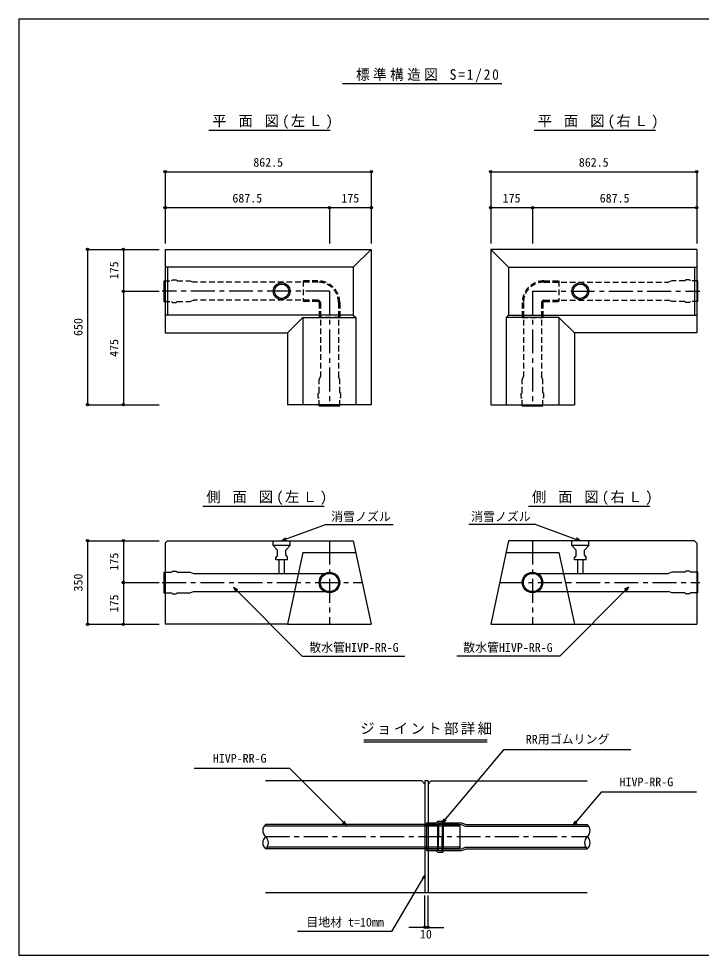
# Model space of a CAD drawing. Units: millimetres at full size, sheet at 1:15, with parts at other scales. Extents: x -2099 to 2101, y -1453 to 1487.
# Drawn here: x -2099 to 43, y -1453 to 1487 of the extents above; entities that cross this region are included whole.
import ezdxf
from ezdxf.enums import TextEntityAlignment as Align

# ---------------------------------------------------------------- set-up
doc = ezdxf.new("R2010")
doc.units = ezdxf.units.MM
doc.header["$LTSCALE"] = 15
doc.header["$PDMODE"] = 32
doc.header["$PDSIZE"] = 7.5
doc.linetypes.add('CHAIN1', pattern=[8, 5, -1, 1, -1])
doc.linetypes.add('DASHED1', pattern=[1.8, 1.2, -0.6])
doc.layers.add('0-0', color=7, linetype='Continuous')
doc.layers.add('1-0', color=7, linetype='Continuous')
doc.styles.add('ＭＳ ゴシック', font='')
doc.styles.get('ＭＳ ゴシック').set_extended_font_data('MS Gothic')

msp = doc.modelspace()

# ---------------------------------------------------------------- linework, layer by layer
at = {"layer": '0-0', "color": 5}
msp.add_line((-2099.23, 1486.51), (2100.77, 1486.51), dxfattribs=at)
at = {"layer": '0-0', "color": 4}
for p, q in [((-1016.12, -776.79), (-628.71, -776.79)), ((-1016.12, -783.03), (-628.71, -783.03)), ((-714.39, -1047.76), (-1328.67, -1047.76)), ((-819.39, -1037.46), (-787.43, -1037.46)), ((-819.39, -1037.46), (-819.39, -1124.58)), ((-819.39, -1042.57), (-784.84, -1042.57)), ((-783.84, -1032.72), (-787.43, -1037.46)), ((-781.3, -1037.84), (-784.89, -1042.57)), ((-784.89, -1042.57), (-784.89, -1119.47)), ((-783.84, -1032.72), (-767.99, -1032.72)), ((-781.3, -1037.84), (-770.53, -1037.84)), ((-781.3, -1037.84), (-781.3, -1080.89)), ((-770.53, -1037.84), (-766.94, -1042.57)), ((-770.53, -1037.84), (-770.53, -1080.89)), ((-767.99, -1032.72), (-764.4, -1037.46)), ((-766.94, -1042.57), (-766.94, -1119.47)), ((-766.9, -1042.57), (-710.75, -1042.57)), ((-764.4, -1037.46), (-709.85, -1037.46)), ((-710.75, -1042.57), (-696.39, -1047.76)), ((-709.85, -1037.46), (-694.46, -1043.02)), ((-696.39, -1047.76), (-310.1, -1047.76)), ((-694.46, -1043.02), (-314.39, -1043.02)), ((-781.3, -1124.21), (-781.3, -1081.16)), ((-770.53, -1124.21), (-770.53, -1081.16)), ((-714.39, -1114.28), (-1320.1, -1114.28)), ((-710.75, -1119.47), (-696.39, -1114.28)), ((-696.39, -1114.28), (-318.67, -1114.28)), ((-819.39, -1119.47), (-784.84, -1119.47)), ((-819.39, -1124.58), (-787.43, -1124.58)), ((-783.84, -1129.32), (-787.43, -1124.58)), ((-781.3, -1124.21), (-784.89, -1119.47)), ((-781.3, -1124.21), (-770.53, -1124.21)), ((-770.53, -1124.21), (-766.94, -1119.47)), ((-766.9, -1119.47), (-710.75, -1119.47)), ((-764.4, -1124.58), (-709.85, -1124.58)), ((-709.85, -1124.58), (-694.46, -1119.02)), ((-694.46, -1119.02), (-314.39, -1119.02)), ((-824.39, -1366.02), (-824.39, -1266.02)), ((-814.39, -1366.02), (-814.39, -1266.02)), ((-824.39, -1366.02), (-874.39, -1366.02)), ((-814.39, -1366.02), (-764.39, -1366.02))]:
    msp.add_line(p, q, dxfattribs=at)
at = {"layer": '0-0'}
for p, q in [((-177.76, -809.09), (-577.76, -809.09)), ((-1248.11, -866.77), (-1548.11, -866.77)), ((-814.39, -906.02), (-824.39, -906.02)), ((-814.39, -906.02), (-814.39, -1256.02)), ((28.63, -941.12), (-271.37, -941.12)), ((-1069.85, -1045.03), (-1077.35, -1032.04)), ((-769.72, -1037.86), (-757.43, -1029.26)), ((-358.59, -1045.05), (-346.3, -1036.45)), ((-825.33, -1203.48), (-929.03, -1378.59)), ((-825.33, -1203.48), (-832.19, -1210.19)), ((-825.33, -1203.48), (-827.92, -1212.72)), ((-929.03, -1378.59), (-1224.55, -1378.59))]:
    msp.add_line(p, q, dxfattribs=at)
at = {"layer": '0-0', "color": 3}
for p, q in [((-834.39, -906.02), (-1324.39, -906.02)), ((-834.39, -906.02), (-824.39, -916.02)), ((-814.39, -916.02), (-804.39, -906.02)), ((-804.39, -906.02), (-314.39, -906.02)), ((-1324.39, -1256.02), (-824.39, -1256.02)), ((-814.39, -1256.02), (-314.39, -1256.02))]:
    msp.add_line(p, q, dxfattribs=at)
at = {"layer": '0-0', "color": 4, "linetype": 'CHAIN1'}
msp.add_line((-1324.39, -1081.02), (-314.39, -1081.02), dxfattribs=at)
at = {"layer": '0-0', "color": 5}
msp.add_lwpolyline([(-2099.23, 1486.51), (-2099.23, -1453.49), (2100.77, -1453.49), (2100.77, 1486.51)], dxfattribs=at)
at = {"layer": '0-0'}
for points in [[(-577.76, -809.09), (-769.72, -1037.86), (-763.38, -1024.27)], [(-1248.11, -866.77), (-1069.85, -1045.03), (-1082.84, -1037.53)], [(-824.39, -906.02), (-824.39, -1256.02), (-814.39, -1256.02)], [(-271.37, -941.12), (-358.59, -1045.05), (-352.25, -1031.46)]]:
    msp.add_lwpolyline(points, dxfattribs=at)
at = {"layer": '0-0', "color": 4}
for points in [[(-713.13, -1113.02), (-713.13, -1049.02), (-719.13, -1043.02), (-1324.39, -1043.02)], [(-713.13, -1113.02), (-719.13, -1119.02), (-1324.39, -1119.02)], [(-783.84, -1129.32), (-767.99, -1129.32), (-764.4, -1124.58)]]:
    msp.add_lwpolyline(points, dxfattribs=at)
for centre, start, end in [((-1308.14, -1062.02), 130.53785, 229.46669), ((-330.64, -1062.02), 310.53436, 49.4632), ((-1308.14, -1100.02), 130.53785, 229.46669), ((-1340.64, -1100.02), 310.53785, 49.46669), ((-298.14, -1100.02), 130.53723, 229.4652), ((-330.63, -1100.02), 310.5348, 49.46277)]:
    msp.add_arc(centre, 25, start, end, dxfattribs=at)
for p in [(-824.39, -1366.02), (-814.39, -1366.02)]:
    msp.add_point(p, dxfattribs=at)
at = {"layer": '1-0', "color": 3}
for p, q in [((-1082.43, 1283.14), (-678.79, 1283.14)), ((-986.08, 1283.14), (-582.43, 1283.14)), ((-1502.96, 1136.92), (-1121.8, 1136.92)), ((-481.09, 1136.92), (-99.93, 1136.92)), ((-1639.54, 762.47), (-1639.54, 499.97)), ((-1639.54, 762.47), (-992.66, 762.47)), ((-1048.91, 706.22), (-992.66, 762.47)), ((-992.66, 762.47), (-992.66, 274.97)), ((-561.41, 706.22), (-617.66, 762.47)), ((29.21, 762.47), (-617.66, 762.47)), ((-617.66, 762.47), (-617.66, 274.97)), ((29.21, 762.47), (29.21, 499.97)), ((-1048.91, 706.22), (-1639.54, 706.22)), ((-1632.04, 706.22), (-1632.04, 556.22)), ((-561.41, 706.22), (29.21, 706.22)), ((21.71, 706.22), (21.71, 556.22)), ((-1048.91, 556.22), (-1639.54, 556.22)), ((-1206.95, 548.19), (-1206.95, 274.97)), ((-1040.87, 548.19), (-1040.87, 274.97)), ((-569.45, 548.19), (-569.45, 274.97)), ((-561.41, 556.22), (29.21, 556.22)), ((-403.37, 548.19), (-403.37, 274.97)), ((-1639.54, 499.97), (-1255.16, 499.97)), ((-1255.16, 499.97), (-1255.16, 274.97)), ((29.21, 499.97), (-355.16, 499.97)), ((-355.16, 499.97), (-355.16, 274.97)), ((-992.66, 274.97), (-1255.16, 274.97)), ((-617.66, 274.97), (-355.16, 274.97)), ((-1521.31, -43.38), (-1140.15, -43.38)), ((-499.44, -43.38), (-118.28, -43.38)), ((-1639.54, -159.56), (-1632.04, -152.06)), ((-1639.54, -159.56), (-1639.54, -414.56)), ((-1632.04, -152.06), (-1048.91, -152.06)), ((-1048.91, -152.06), (-992.66, -414.56)), ((-561.41, -152.06), (-617.66, -414.56)), ((21.71, -152.06), (-561.41, -152.06)), ((21.71, -152.06), (29.21, -159.56)), ((29.21, -159.56), (29.21, -414.56)), ((-1206.95, -189.56), (-1255.16, -414.56)), ((-1206.95, -189.56), (-1040.87, -189.56)), ((-569.45, -189.56), (-403.37, -189.56)), ((-403.37, -189.56), (-355.16, -414.56)), ((-1255.16, -414.56), (-1639.54, -414.56)), ((-1255.16, -414.56), (-992.66, -414.56)), ((-617.66, -414.56), (-355.16, -414.56)), ((-355.16, -414.56), (29.21, -414.56))]:
    msp.add_line(p, q, dxfattribs=at)
at = {"layer": '1-0', "color": 4}
for p, q in [((-1639.54, 1006.22), (-992.66, 1006.22)), ((-1639.54, 1006.22), (-1639.54, 893.72)), ((-992.66, 1006.22), (-992.66, 893.72)), ((-617.66, 1006.22), (29.21, 1006.22)), ((-617.66, 1006.22), (-617.66, 893.72)), ((29.21, 1006.22), (29.21, 893.72)), ((-1639.54, 893.72), (-1123.91, 893.72)), ((-1639.54, 893.72), (-1639.54, 781.22)), ((-1123.91, 893.72), (-1123.91, 781.22)), ((-1123.91, 893.72), (-992.66, 893.72)), ((-992.66, 893.72), (-992.66, 781.22)), ((-617.66, 893.72), (-486.41, 893.72)), ((-617.66, 893.72), (-617.66, 781.22)), ((-486.41, 893.72), (-486.41, 781.22)), ((-486.41, 893.72), (29.21, 893.72)), ((29.21, 893.72), (29.21, 781.22)), ((-1883.29, 762.47), (-1883.29, 274.97)), ((-1883.29, 762.47), (-1770.79, 762.47)), ((-1770.79, 762.47), (-1770.79, 631.22)), ((-1770.79, 762.47), (-1658.29, 762.47)), ((-1770.79, 631.22), (-1658.29, 631.22)), ((-1770.79, 631.22), (-1770.79, 274.97)), ((-1883.29, 274.97), (-1770.79, 274.97)), ((-1770.79, 274.97), (-1658.29, 274.97)), ((-1883.29, -152.06), (-1883.29, -414.56)), ((-1883.29, -152.06), (-1770.79, -152.06)), ((-1770.79, -152.06), (-1770.79, -283.31)), ((-1770.79, -152.06), (-1658.29, -152.06)), ((-1770.79, -283.31), (-1658.29, -283.31)), ((-1770.79, -283.31), (-1770.79, -414.56)), ((-1883.29, -414.56), (-1770.79, -414.56)), ((-1770.79, -414.56), (-1658.29, -414.56))]:
    msp.add_line(p, q, dxfattribs=at)
at = {"layer": '1-0'}
for p, q in [((-1643.29, 663.47), (-1643.29, 598.97)), ((32.96, 598.97), (32.96, 663.47)), ((-1156.16, 271.22), (-1091.66, 271.22)), ((-518.66, 271.22), (-454.16, 271.22)), ((-1134.23, -101.5), (-924.23, -101.5)), ((-476.09, -101.5), (-686.09, -101.5)), ((-336.41, -152.06), (-348.71, -143.47)), ((-1300.16, -167.06), (-1287.04, -182.06)), ((-1273.91, -152.06), (-1258.97, -150.78)), ((-1260.79, -182.06), (-1247.66, -167.06)), ((-1247.66, -167.06), (-1247.66, -152.06)), ((-362.66, -167.06), (-349.54, -182.06)), ((-323.29, -182.06), (-310.16, -167.06)), ((-310.16, -167.06), (-310.16, -152.06)), ((-1287.04, -197.06), (-1292.66, -204.56)), ((-1287.04, -197.06), (-1287.04, -182.06)), ((-1260.79, -197.06), (-1260.79, -182.06)), ((-1260.79, -197.06), (-1255.16, -204.56)), ((-1255.16, -212.06), (-1255.16, -204.56)), ((-349.54, -197.06), (-355.16, -204.56)), ((-349.54, -197.06), (-349.54, -182.06)), ((-323.29, -197.06), (-323.29, -182.06)), ((-323.29, -197.06), (-317.66, -204.56)), ((-317.66, -212.06), (-317.66, -204.56)), ((-1282.16, -254.69), (-1282.16, -212.06)), ((-1265.66, -212.06), (-1265.66, -254.69)), ((-344.66, -254.69), (-344.66, -212.06)), ((-328.16, -212.06), (-328.16, -254.69)), ((-1643.29, -251.06), (-1643.29, -315.56)), ((-1643.29, -251.06), (-1619.31, -251.06)), ((-1616.62, -247.5), (-1619.31, -251.06)), ((-1616.62, -247.5), (-1604.73, -247.5)), ((-1604.73, -247.5), (-1602.04, -251.06)), ((-1602.04, -251.06), (-1561.13, -251.06)), ((-486.41, -254.81), (-59.57, -254.81)), ((-49.19, -251.06), (-59.57, -254.81)), ((6.3, -247.5), (8.99, -251.06)), ((32.96, -251.06), (8.99, -251.06)), ((32.96, -315.56), (32.96, -251.06)), ((-1643.29, -315.56), (-1619.31, -315.56)), ((-1616.62, -319.11), (-1619.31, -315.56)), ((-1561.13, -315.56), (-1550.75, -311.81)), ((-1550.75, -311.81), (-1123.91, -311.81)), ((-1425.37, -298.22), (-1417.87, -311.21)), ((-486.41, -311.81), (-59.57, -311.81)), ((-184.95, -298.22), (-197.94, -305.72)), ((-49.19, -315.56), (-59.57, -311.81)), ((-8.28, -315.56), (-49.19, -315.56)), ((-5.59, -319.11), (-8.28, -315.56)), ((6.3, -319.11), (-5.59, -319.11)), ((6.3, -319.11), (8.99, -315.56)), ((32.96, -315.56), (8.99, -315.56)), ((-1209.32, -514.26), (-886.82, -514.26)), ((-401, -514.26), (-723.5, -514.26))]:
    msp.add_line(p, q, dxfattribs=at)
at = {"layer": '1-0', "linetype": 'DASHED1'}
for p, q in [((-1643.29, 663.47), (-1619.31, 663.47)), ((-1616.62, 667.03), (-1619.31, 663.47)), ((-1616.62, 667.03), (-1604.73, 667.03)), ((-1604.73, 667.03), (-1602.04, 663.47)), ((-1159.91, 659.72), (-1550.75, 659.72)), ((-1206.41, 663.47), (-1206.41, 598.97)), ((-1159.91, 663.47), (-1206.41, 663.47)), ((-450.41, 663.47), (-403.91, 663.47)), ((-450.41, 659.72), (-59.57, 659.72)), ((-403.91, 663.47), (-403.91, 598.97)), ((-49.19, 663.47), (-59.57, 659.72)), ((6.3, 667.03), (8.99, 663.47)), ((32.96, 663.47), (8.99, 663.47)), ((-1643.29, 598.97), (-1619.31, 598.97)), ((-1616.62, 595.42), (-1619.31, 598.97)), ((-1561.13, 598.97), (-1550.75, 602.72)), ((-1159.91, 602.72), (-1550.75, 602.72)), ((-1159.91, 598.97), (-1206.41, 598.97)), ((-1156.16, 595.22), (-1156.16, 548.72)), ((-1152.41, 595.22), (-1152.41, 363.76)), ((-1095.41, 595.22), (-1095.41, 363.76)), ((-514.91, 595.22), (-514.91, 363.76)), ((-457.91, 595.22), (-457.91, 363.76)), ((-454.16, 595.22), (-454.16, 548.72)), ((-450.41, 602.72), (-59.57, 602.72)), ((-450.41, 598.97), (-403.91, 598.97)), ((-5.59, 595.42), (-8.28, 598.97)), ((6.3, 595.42), (-5.59, 595.42)), ((6.3, 595.42), (8.99, 598.97)), ((32.96, 598.97), (8.99, 598.97)), ((-1156.16, 353.37), (-1152.41, 363.76)), ((-1156.16, 312.47), (-1156.16, 353.37)), ((-1091.66, 353.37), (-1095.41, 363.76)), ((-518.66, 353.37), (-514.91, 363.76)), ((-518.66, 312.47), (-518.66, 353.37)), ((-454.16, 353.37), (-457.91, 363.76)), ((-1159.71, 309.78), (-1156.16, 312.47)), ((-1159.71, 297.89), (-1159.71, 309.78)), ((-1159.71, 297.89), (-1156.16, 295.19)), ((-1156.16, 271.22), (-1156.16, 295.19)), ((-1088.11, 297.89), (-1091.66, 295.19)), ((-1091.66, 271.22), (-1091.66, 295.19)), ((-522.21, 309.78), (-518.66, 312.47)), ((-522.21, 297.89), (-522.21, 309.78)), ((-522.21, 297.89), (-518.66, 295.19)), ((-518.66, 271.22), (-518.66, 295.19)), ((-450.61, 297.89), (-454.16, 295.19)), ((-454.16, 271.22), (-454.16, 295.19))]:
    msp.add_line(p, q, dxfattribs=at)
at = {"layer": '1-0', "color": 4, "linetype": 'CHAIN1'}
for p, q in [((-1123.91, 631.22), (-1648.91, 631.22)), ((-1123.91, 631.22), (-1123.91, 271.22)), ((-486.41, 631.22), (38.59, 631.22)), ((-486.41, 631.22), (-486.41, 271.22)), ((-1123.91, -152.06), (-1123.91, -414.56)), ((-486.41, -152.06), (-486.41, -414.56)), ((-1648.91, -283.31), (-1020.79, -283.31)), ((-589.54, -283.31), (38.59, -283.31))]:
    msp.add_line(p, q, dxfattribs=at)
at = {"layer": '1-0', "color": 3}
for points in [[(-1048.91, 706.22), (-1048.91, 556.22), (-1040.87, 548.19)], [(-561.41, 706.22), (-561.41, 556.22), (-569.45, 548.19)], [(-1255.16, 499.97), (-1206.95, 548.19), (-1040.87, 548.19)], [(-355.16, 499.97), (-403.37, 548.19), (-569.45, 548.19)]]:
    msp.add_lwpolyline(points, dxfattribs=at)
at = {"layer": '1-0', "linetype": 'DASHED1'}
for points in [[(-1602.04, 663.47), (-1561.13, 663.47), (-1550.75, 659.72)], [(6.3, 667.03), (-5.59, 667.03), (-8.28, 663.47), (-49.19, 663.47)], [(-1616.62, 595.42), (-1604.73, 595.42), (-1602.04, 598.97), (-1561.13, 598.97)], [(-1091.66, 595.22), (-1091.66, 548.72), (-1156.16, 548.72)], [(-518.66, 595.22), (-518.66, 548.72), (-454.16, 548.72)], [(-8.28, 598.97), (-49.19, 598.97), (-59.57, 602.72)], [(-1088.11, 297.89), (-1088.11, 309.78), (-1091.66, 312.47), (-1091.66, 353.37)], [(-450.61, 297.89), (-450.61, 309.78), (-454.16, 312.47), (-454.16, 353.37)]]:
    msp.add_lwpolyline(points, dxfattribs=at)
at = {"layer": '1-0'}
for points in [[(-1134.23, -101.5), (-1273.91, -152.06), (-1261.61, -143.47)], [(-476.09, -101.5), (-336.41, -152.06), (-351.36, -150.78)], [(-1247.66, -167.06), (-1300.16, -167.06), (-1300.16, -152.06)], [(-310.16, -167.06), (-362.66, -167.06), (-362.66, -152.06)], [(-1255.16, -212.06), (-1292.66, -212.06), (-1292.66, -204.56)], [(-317.66, -212.06), (-355.16, -212.06), (-355.16, -204.56)], [(-1561.13, -251.06), (-1550.75, -254.81), (-1123.91, -254.81)], [(6.3, -247.5), (-5.59, -247.5), (-8.28, -251.06), (-49.19, -251.06)], [(-1616.62, -319.11), (-1604.73, -319.11), (-1602.04, -315.56), (-1561.13, -315.56)], [(-1209.32, -514.26), (-1425.37, -298.22), (-1412.38, -305.72)], [(-401, -514.26), (-184.95, -298.22), (-192.45, -311.21)]]:
    msp.add_lwpolyline(points, dxfattribs=at)
for centre, radius in [((-1273.91, 631.22), 26.25), ((-1273.91, 631.22), 22.5), ((-336.41, 631.22), 26.25), ((-336.41, 631.22), 22.5), ((-1123.91, -283.31), 32.25), ((-1123.91, -283.31), 28.61), ((-486.41, -283.31), 32.25), ((-486.41, -283.31), 28.61)]:
    msp.add_circle(centre, radius, dxfattribs=at)
at = {"layer": '1-0', "linetype": 'DASHED1'}
for centre, radius, start, end in [((-1159.91, 595.22), 68.25, 0, 90), ((-1159.91, 595.22), 64.5, 0, 90), ((-450.41, 595.22), 68.25, 90, 180), ((-450.41, 595.22), 64.5, 90, 180), ((-1159.91, 595.22), 7.5, 0, 90), ((-1159.91, 595.22), 3.75, 0, 90), ((-450.41, 595.22), 7.5, 90, 180), ((-450.41, 595.22), 3.75, 90, 180)]:
    msp.add_arc(centre, radius, start, end, dxfattribs=at)
at = {"layer": '1-0', "color": 4}
for p in [(-1639.54, 1006.22), (-992.66, 1006.22), (-617.66, 1006.22), (29.21, 1006.22), (-1639.54, 893.72), (-1123.91, 893.72), (-992.66, 893.72), (-617.66, 893.72), (-486.41, 893.72), (29.21, 893.72), (-1883.29, 762.47), (-1770.79, 762.47), (-1770.79, 631.22), (-1883.29, 274.97), (-1770.79, 274.97), (-1883.29, -152.06), (-1770.79, -152.06), (-1770.79, -283.31), (-1883.29, -414.56), (-1770.79, -414.56)]:
    msp.add_point(p, dxfattribs=at)

# ---------------------------------------------------------------- texts
at = {"layer": '0-0', "style": 'ＭＳ ゴシック'}
for s, p in [('RR用ゴムリング', (-507.43, -797.31)), ('HIVP-RR-G', (-1489.9, -857.09)), ('HIVP-RR-G', (-213.17, -931.44)), ('目地材 t=10mm', (-1196.57, -1371.62))]:
    msp.add_text(s, height=27.49, dxfattribs=at).set_placement(p, align=Align.BOTTOM_LEFT)
at = {"layer": '0-0', "color": 4, "style": 'ＭＳ ゴシック'}
msp.add_text('10', height=27.49, dxfattribs=at).set_placement((-839.82, -1409.06), align=Align.BOTTOM_LEFT)
at = {"layer": '0-0', "insert": (-1027.12, -761.62), "char_height": 32.99, "attachment_point": 7, "style": 'ＭＳ ゴシック'}
msp.add_mtext('\\T1.17;ジョイント部詳細', dxfattribs=at)
at = {"layer": '1-0', "color": 4, "style": 'ＭＳ ゴシック'}
for s, p in [('862.5', (-1362.97, 1013.72)), ('862.5', (-341.1, 1013.72)), ('687.5', (-1428.6, 901.22)), ('175', (-1086.41, 901.22)), ('175', (-580.16, 901.22)), ('687.5', (-275.47, 901.22))]:
    msp.add_text(s, height=27.49, dxfattribs=at).set_placement(p, align=Align.BOTTOM_LEFT)
for s, p in [('175', (-1778.29, 668.72)), ('650', (-1890.79, 490.6)), ('475', (-1778.29, 424.97)), ('175', (-1778.29, -245.81)), ('350', (-1890.79, -311.43)), ('175', (-1778.29, -377.06))]:
    msp.add_text(s, height=27.49, rotation=90, dxfattribs=at).set_placement(p, align=Align.BOTTOM_LEFT)
at = {"layer": '1-0', "style": 'ＭＳ ゴシック'}
for s, p in [('消雪ノズル', (-1118.47, -98.53)), ('消雪ノズル', (-679.35, -98.53)), ('散水管HIVP-RR-G', (-1187.42, -509.23)), ('散水管HIVP-RR-G', (-704.15, -509.23))]:
    msp.add_text(s, height=27.49, dxfattribs=at).set_placement(p, align=Align.BOTTOM_LEFT)
at = {"layer": '1-0', "char_height": 32.99, "attachment_point": 7, "style": 'ＭＳ ゴシック'}
for s, insert in [('\\T1.25;\\W0.95;標準構造図\\~S=1/20', (-1040.35, 1286.89)), ('\\T1.22;平\\~面\\~図(左Ｌ)', (-1491.92, 1140.64)), ('\\T1.22;平\\~面\\~図(右Ｌ)', (-470.04, 1140.64)), ('\\T1.22;側\\~面\\~図(左Ｌ)', (-1510.27, -39.66)), ('\\T1.22;側\\~面\\~図(右Ｌ)', (-488.39, -39.66))]:
    msp.add_mtext(s, dxfattribs=dict(at, insert=insert))

doc.saveas('drawing.dxf')
